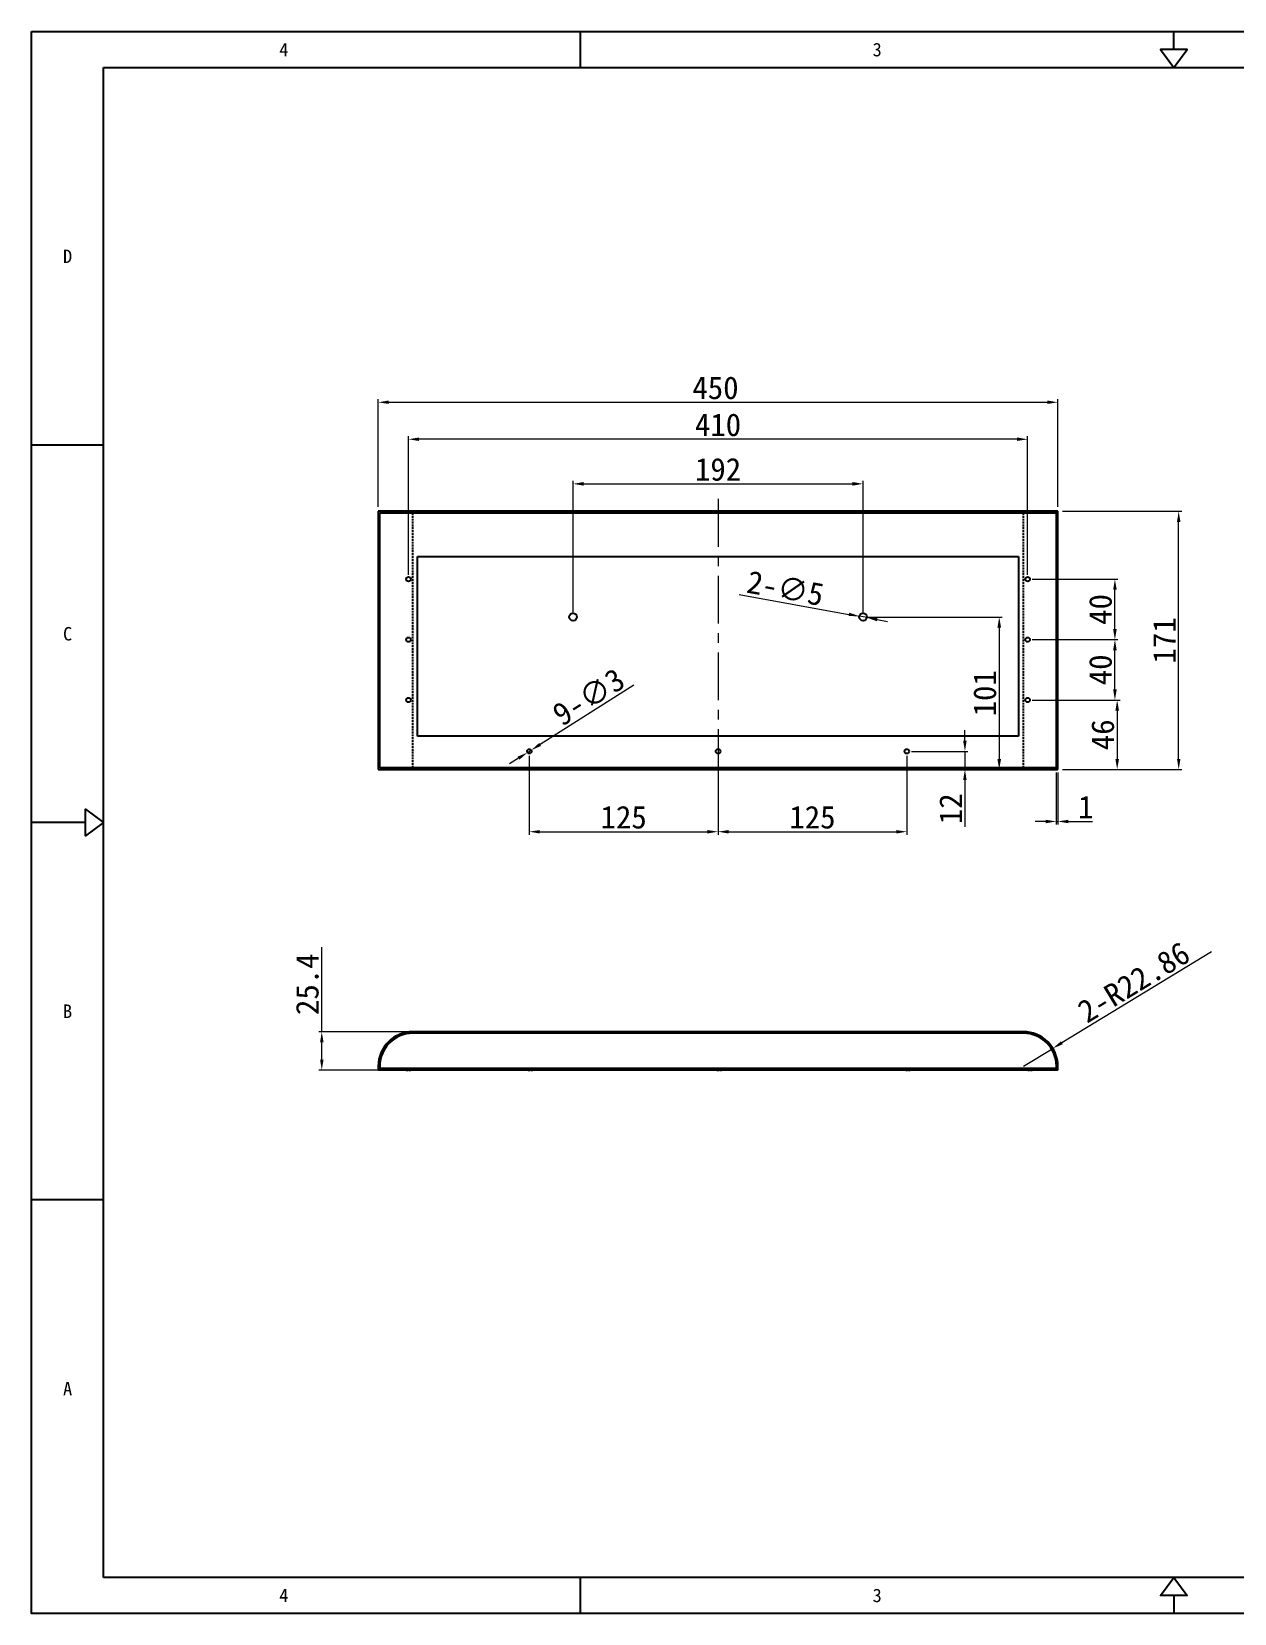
# Model space of a CAD drawing. Header units: millimetres. Extents: x 13106 to 40242, y 18888 to 28426.
# Drawn here: x 28615 to 29411, y 19709 to 20757 of the extents above; entities that cross this region are included whole.
import ezdxf
from ezdxf.enums import TextEntityAlignment as Align

# ---------------------------------------------------------------- set-up
doc = ezdxf.new("R2010")
doc.units = ezdxf.units.MM
doc.header["$PDSIZE"] = -1
doc.linetypes.add('CENTER', pattern=[50.8, 31.75, -6.35, 6.35, -6.35])
doc.linetypes.add('HIDDEN', pattern=[1.905, 1.27, -0.635])
for name, color, linetype in [('02___PRT_ALL_AXES', 7, 'Continuous'), ('DEFAULT_2', 8, 'HIDDEN'), ('print', 30, 'Continuous')]:
    doc.layers.add(name, color=color, linetype=linetype)
doc.layers.add('dim', color=2, linetype='Continuous', lineweight=9)
doc.styles.add('Dartop', font='')
doc.styles.get('Dartop').set_extended_font_data('FangSong_GB2312')
doc.dimstyles.new('3', dxfattribs={"dimtxt": 15, "dimasz": 7, "dimexe": 2, "dimexo": 3, "dimgap": 2, "dimtad": 1, "dimzin": 9, "dimdsep": 46, "dimtxsty": 'Standard', "dimcen": 1, "dimadec": 1, "dimazin": 2, "dimtfac": 0.5, "dimtmove": 0, "dimatfit": 3, "dimfxl": 0, "dimtolj": 1, "dimlwd": 9, "dimlwe": 9, "dimarcsym": 0})

# ---------------------------------------------------------------- blocks, each defined once
blk = doc.blocks.new('*D210')
at = {"layer": 'Defpoints', "color": 0, "lineweight": 9, "transparency": 16777216}
for p in [(29165.2, 20457.1), (28973.2, 20368.9), (29165.2, 20368.9)]:
    blk.add_point(p, dxfattribs=at)
at = {"layer": 'dim', "color": 0, "lineweight": 9, "transparency": 16777216}
for p, q in [((28973.2, 20371.9), (28973.2, 20459.1)), ((28980.2, 20457.1), (29158.2, 20457.1)), ((29165.2, 20371.9), (29165.2, 20459.1))]:
    blk.add_line(p, q, dxfattribs=at)
for points in [[(28980.2, 20458.3), (28980.2, 20455.9), (28973.2, 20457.1)], [(29158.2, 20458.3), (29158.2, 20455.9), (29165.2, 20457.1)]]:
    blk.add_solid(points, dxfattribs=at)
at = {"layer": 'dim', "color": 0, "lineweight": 9, "transparency": 16777216, "insert": (29069.2, 20466.6), "char_height": 15, "attachment_point": 5}
blk.add_mtext('\\A1;192', dxfattribs=at)
blk = doc.blocks.new('*D211')
at = {"layer": 'Defpoints', "color": 0, "lineweight": 9, "transparency": 16777216}
for p in [(29294.2, 20511.1), (28844.2, 20438.9), (29294.2, 20438.9)]:
    blk.add_point(p, dxfattribs=at)
at = {"layer": 'dim', "color": 0, "lineweight": 9, "transparency": 16777216}
for p, q in [((28844.2, 20441.9), (28844.2, 20513.1)), ((29294.2, 20441.9), (29294.2, 20513.1)), ((28851.2, 20511.1), (29287.2, 20511.1))]:
    blk.add_line(p, q, dxfattribs=at)
for points in [[(28851.2, 20512.3), (28851.2, 20510), (28844.2, 20511.1)], [(29287.2, 20512.3), (29287.2, 20510), (29294.2, 20511.1)]]:
    blk.add_solid(points, dxfattribs=at)
at = {"layer": 'dim', "color": 0, "lineweight": 9, "transparency": 16777216, "insert": (29067.5, 20520.6), "char_height": 15, "attachment_point": 5}
blk.add_mtext('\\A1;450', dxfattribs=at)
blk = doc.blocks.new('*D212')
at = {"layer": 'Defpoints', "color": 0, "lineweight": 9, "transparency": 16777216}
for p in [(28864.2, 20486.6), (28864.2, 20393.9), (29274.2, 20393.9)]:
    blk.add_point(p, dxfattribs=at)
at = {"layer": 'dim', "color": 0, "lineweight": 9, "transparency": 16777216}
for p, q in [((28864.2, 20396.9), (28864.2, 20488.6)), ((29267.2, 20486.6), (28871.2, 20486.6)), ((29274.2, 20396.9), (29274.2, 20488.6))]:
    blk.add_line(p, q, dxfattribs=at)
for points in [[(28871.2, 20487.8), (28871.2, 20485.5), (28864.2, 20486.6)], [(29267.2, 20487.8), (29267.2, 20485.5), (29274.2, 20486.6)]]:
    blk.add_solid(points, dxfattribs=at)
at = {"layer": 'dim', "color": 0, "lineweight": 9, "transparency": 16777216, "insert": (29069.2, 20496.1), "char_height": 15, "attachment_point": 5}
blk.add_mtext('\\A1;410', dxfattribs=at)
blk = doc.blocks.new('*D213')
at = {"layer": 'Defpoints', "color": 0, "lineweight": 9, "transparency": 16777216}
for p in [(29274.2, 20353.9), (29332, 20353.9), (29274.2, 20313.9)]:
    blk.add_point(p, dxfattribs=at)
at = {"layer": 'dim', "color": 0, "lineweight": 9, "transparency": 16777216}
for p, q in [((29277.2, 20353.9), (29334, 20353.9)), ((29332, 20320.9), (29332, 20346.9)), ((29277.2, 20313.9), (29334, 20313.9))]:
    blk.add_line(p, q, dxfattribs=at)
for points in [[(29330.8, 20346.9), (29333.2, 20346.9), (29332, 20353.9)], [(29330.8, 20320.9), (29333.2, 20320.9), (29332, 20313.9)]]:
    blk.add_solid(points, dxfattribs=at)
at = {"layer": 'dim', "color": 0, "lineweight": 9, "transparency": 16777216, "insert": (29322.5, 20333.9), "char_height": 15, "attachment_point": 5, "rotation": 90}
blk.add_mtext('\\A1;40', dxfattribs=at)
blk = doc.blocks.new('*D214')
at = {"layer": 'Defpoints', "color": 0, "lineweight": 9, "transparency": 16777216}
for p in [(29274.2, 20393.9), (29332, 20393.9), (29305.6, 20353.9)]:
    blk.add_point(p, dxfattribs=at)
at = {"layer": 'dim', "color": 0, "lineweight": 9, "transparency": 16777216}
for p, q in [((29277.2, 20393.9), (29334, 20393.9)), ((29332, 20360.9), (29332, 20386.9)), ((29308.6, 20353.9), (29334, 20353.9))]:
    blk.add_line(p, q, dxfattribs=at)
for points in [[(29330.8, 20386.9), (29333.2, 20386.9), (29332, 20393.9)], [(29330.8, 20360.9), (29333.2, 20360.9), (29332, 20353.9)]]:
    blk.add_solid(points, dxfattribs=at)
at = {"layer": 'dim', "color": 0, "lineweight": 9, "transparency": 16777216, "insert": (29322.5, 20373.9), "char_height": 15, "attachment_point": 5, "rotation": 90}
blk.add_mtext('\\A1;40', dxfattribs=at)
blk = doc.blocks.new('*D215')
at = {"layer": 'Defpoints', "color": 0, "lineweight": 9, "transparency": 16777216}
for p in [(29294.2, 20438.9), (29374.2, 20438.9), (29294.2, 20267.9)]:
    blk.add_point(p, dxfattribs=at)
at = {"layer": 'dim', "color": 0, "lineweight": 9, "transparency": 16777216}
for p, q in [((29297.2, 20438.9), (29376.2, 20438.9)), ((29374.2, 20274.9), (29374.2, 20431.9)), ((29297.2, 20267.9), (29376.2, 20267.9))]:
    blk.add_line(p, q, dxfattribs=at)
for points in [[(29373.1, 20431.9), (29375.4, 20431.9), (29374.2, 20438.9)], [(29373.1, 20274.9), (29375.4, 20274.9), (29374.2, 20267.9)]]:
    blk.add_solid(points, dxfattribs=at)
at = {"layer": 'dim', "color": 0, "lineweight": 9, "transparency": 16777216, "insert": (29364.7, 20353.4), "char_height": 15, "attachment_point": 5, "rotation": 90}
blk.add_mtext('\\A1;171', dxfattribs=at)
blk = doc.blocks.new('*D216')
at = {"layer": 'Defpoints', "color": 0, "lineweight": 9, "transparency": 16777216}
for p in [(29194.2, 20279.9), (29194.2, 20267.9), (29232.7, 20267.9)]:
    blk.add_point(p, dxfattribs=at)
at = {"layer": 'dim', "color": 0, "lineweight": 9, "transparency": 16777216}
for p, q in [((29232.7, 20286.9), (29232.7, 20293.9)), ((29197.2, 20279.9), (29234.7, 20279.9)), ((29232.7, 20279.9), (29232.7, 20267.9)), ((29197.2, 20267.9), (29234.7, 20267.9)), ((29232.7, 20260.9), (29232.7, 20229.9))]:
    blk.add_line(p, q, dxfattribs=at)
for points in [[(29231.5, 20286.9), (29233.8, 20286.9), (29232.7, 20279.9)], [(29231.5, 20260.9), (29233.8, 20260.9), (29232.7, 20267.9)]]:
    blk.add_solid(points, dxfattribs=at)
at = {"layer": 'dim', "color": 0, "lineweight": 9, "transparency": 16777216, "insert": (29223.2, 20241.9), "char_height": 15, "attachment_point": 5, "rotation": 90}
blk.add_mtext('\\A1;12', dxfattribs=at)
blk = doc.blocks.new('*D217')
at = {"layer": 'Defpoints', "color": 0, "lineweight": 9, "transparency": 16777216}
for p in [(28944.2, 20279.9), (29069.2, 20279.9), (29069.2, 20226.7)]:
    blk.add_point(p, dxfattribs=at)
at = {"layer": 'dim', "color": 0, "lineweight": 9, "transparency": 16777216}
for p, q in [((28944.2, 20276.9), (28944.2, 20224.7)), ((29069.2, 20276.9), (29069.2, 20224.7)), ((28951.2, 20226.7), (29062.2, 20226.7))]:
    blk.add_line(p, q, dxfattribs=at)
for points in [[(28951.2, 20227.8), (28951.2, 20225.5), (28944.2, 20226.7)], [(29062.2, 20227.8), (29062.2, 20225.5), (29069.2, 20226.7)]]:
    blk.add_solid(points, dxfattribs=at)
at = {"layer": 'dim', "color": 0, "lineweight": 9, "transparency": 16777216, "insert": (29006.7, 20236.2), "char_height": 15, "attachment_point": 5}
blk.add_mtext('\\A1;125', dxfattribs=at)
blk = doc.blocks.new('*D218')
at = {"layer": 'Defpoints', "color": 0, "lineweight": 9, "transparency": 16777216}
for p in [(29194.2, 20279.9), (29069.2, 20250.8), (29194.2, 20226.7)]:
    blk.add_point(p, dxfattribs=at)
at = {"layer": 'dim', "color": 0, "lineweight": 9, "transparency": 16777216}
for p, q in [((29194.2, 20276.9), (29194.2, 20224.7)), ((29069.2, 20247.8), (29069.2, 20224.7)), ((29076.2, 20226.7), (29187.2, 20226.7))]:
    blk.add_line(p, q, dxfattribs=at)
for points in [[(29076.2, 20227.8), (29076.2, 20225.5), (29069.2, 20226.7)], [(29187.2, 20227.8), (29187.2, 20225.5), (29194.2, 20226.7)]]:
    blk.add_solid(points, dxfattribs=at)
at = {"layer": 'dim', "color": 0, "lineweight": 9, "transparency": 16777216, "insert": (29131.7, 20236.2), "char_height": 15, "attachment_point": 5}
blk.add_mtext('\\A1;125', dxfattribs=at)
blk = doc.blocks.new('*D219')
at = {"layer": 'Defpoints', "color": 0, "lineweight": 9, "transparency": 16777216}
for p in [(29312.8, 20313.9), (29303.2, 20267.9), (29333.5, 20267.9)]:
    blk.add_point(p, dxfattribs=at)
at = {"layer": 'dim', "color": 0, "lineweight": 9, "transparency": 16777216}
for p, q in [((29315.8, 20313.9), (29335.5, 20313.9)), ((29333.5, 20306.9), (29333.5, 20274.9)), ((29306.2, 20267.9), (29335.5, 20267.9))]:
    blk.add_line(p, q, dxfattribs=at)
for points in [[(29332.3, 20306.9), (29334.7, 20306.9), (29333.5, 20313.9)], [(29332.3, 20274.9), (29334.7, 20274.9), (29333.5, 20267.9)]]:
    blk.add_solid(points, dxfattribs=at)
at = {"layer": 'dim', "color": 0, "lineweight": 9, "transparency": 16777216, "insert": (29324, 20290.9), "char_height": 15, "attachment_point": 5, "rotation": 90}
blk.add_mtext('\\A1;46', dxfattribs=at)
blk = doc.blocks.new('*D220')
at = {"layer": 'Defpoints', "color": 0, "lineweight": 9, "transparency": 16777216}
for p in [(29165.2, 20368.9), (29165.2, 20267.9), (29255.4, 20267.9)]:
    blk.add_point(p, dxfattribs=at)
at = {"layer": 'dim', "color": 0, "lineweight": 9, "transparency": 16777216}
for p, q in [((29168.2, 20368.9), (29257.4, 20368.9)), ((29255.4, 20361.9), (29255.4, 20274.9)), ((29168.2, 20267.9), (29257.4, 20267.9))]:
    blk.add_line(p, q, dxfattribs=at)
for points in [[(29254.2, 20361.9), (29256.6, 20361.9), (29255.4, 20368.9)], [(29254.2, 20274.9), (29256.6, 20274.9), (29255.4, 20267.9)]]:
    blk.add_solid(points, dxfattribs=at)
at = {"layer": 'dim', "color": 0, "lineweight": 9, "transparency": 16777216, "insert": (29245.9, 20318.4), "char_height": 15, "attachment_point": 5, "rotation": 90}
blk.add_mtext('\\A1;101', dxfattribs=at)
blk = doc.blocks.new('*D221')
at = {"layer": 'Defpoints', "color": 0, "lineweight": 9, "transparency": 16777216}
for p in [(29162.8, 20369.4), (29167.7, 20368.5)]:
    blk.add_point(p, dxfattribs=at)
at = {"layer": 'dim', "color": 0, "lineweight": 9, "transparency": 16777216}
for p, q in [((29083.1, 20383.7), (29155.9, 20370.6)), ((29167.7, 20368.5), (29162.8, 20369.4)), ((29174.6, 20367.2), (29181.5, 20366))]:
    blk.add_line(p, q, dxfattribs=at)
for points in [[(29156.1, 20371.8), (29155.7, 20369.5), (29162.8, 20369.4)], [(29174.8, 20368.4), (29174.4, 20366.1), (29167.7, 20368.5)]]:
    blk.add_solid(points, dxfattribs=at)
at = {"layer": 'dim', "color": 0, "lineweight": 9, "transparency": 16777216, "insert": (29113.8, 20387.9), "char_height": 15, "attachment_point": 5, "rotation": 349.7772}
blk.add_mtext('\\A1;2-∅5', dxfattribs=at)
blk = doc.blocks.new('*D222')
at = {"layer": 'Defpoints', "color": 0, "lineweight": 9, "transparency": 16777216}
for p in [(28943, 20279.1), (28945.5, 20280.7)]:
    blk.add_point(p, dxfattribs=at)
at = {"layer": 'dim', "color": 0, "lineweight": 9, "transparency": 16777216}
for p, q in [((29013.5, 20323.8), (28951.4, 20284.5)), ((28937, 20275.4), (28931.1, 20271.6)), ((28943, 20279.1), (28945.5, 20280.7))]:
    blk.add_line(p, q, dxfattribs=at)
for points in [[(28950.8, 20285.5), (28952, 20283.5), (28945.5, 20280.7)], [(28936.4, 20276.4), (28937.7, 20274.4), (28943, 20279.1)]]:
    blk.add_solid(points, dxfattribs=at)
at = {"layer": 'dim', "color": 0, "lineweight": 9, "transparency": 16777216, "insert": (28983.5, 20316), "char_height": 15, "attachment_point": 5, "rotation": 32.3265}
blk.add_mtext('\\A1;9-∅3', dxfattribs=at)
blk = doc.blocks.new('*D223')
at = {"layer": 'Defpoints', "color": 0, "lineweight": 9, "transparency": 16777216}
for p in [(29290.9, 20083.2), (29271.4, 20071.3)]:
    blk.add_point(p, dxfattribs=at)
at = {"layer": 'dim', "color": 0, "lineweight": 9, "transparency": 16777216}
for p, q in [((29396, 20147.2), (29296.9, 20086.9)), ((29271.4, 20071.3), (29290.9, 20083.2))]:
    blk.add_line(p, q, dxfattribs=at)
blk.add_solid([(29296.3, 20087.9), (29297.5, 20085.9), (29290.9, 20083.2)], dxfattribs=at)
at = {"layer": 'dim', "color": 0, "lineweight": 9, "transparency": 16777216, "insert": (29344.5, 20127), "char_height": 15, "attachment_point": 5, "rotation": 31.3334}
blk.add_mtext('\\A1;2-R22.86', dxfattribs=at)
blk = doc.blocks.new('*D224')
at = {"layer": 'Defpoints', "color": 0, "lineweight": 9, "transparency": 16777216}
for p in [(28806.8, 20094.2), (29007.4, 20094.2), (29002.7, 20068.8)]:
    blk.add_point(p, dxfattribs=at)
at = {"layer": 'dim', "color": 0, "lineweight": 9, "transparency": 16777216}
for p, q in [((28806.8, 20094.2), (28806.8, 20150.2)), ((29004.4, 20094.2), (28804.8, 20094.2)), ((28806.8, 20075.8), (28806.8, 20087.2)), ((28999.7, 20068.8), (28804.8, 20068.8))]:
    blk.add_line(p, q, dxfattribs=at)
for points in [[(28805.7, 20087.2), (28808, 20087.2), (28806.8, 20094.2)], [(28805.7, 20075.8), (28808, 20075.8), (28806.8, 20068.8)]]:
    blk.add_solid(points, dxfattribs=at)
at = {"layer": 'dim', "color": 0, "lineweight": 9, "transparency": 16777216, "insert": (28797.3, 20125.7), "char_height": 15, "attachment_point": 5, "rotation": 90}
blk.add_mtext('\\A1;25.4', dxfattribs=at)
blk = doc.blocks.new('*D291')
at = {"layer": 'Defpoints', "color": 0, "lineweight": 9, "transparency": 16777216}
for p in [(29293.2, 20268.9), (29294.2, 20268.9), (29294.2, 20233.5)]:
    blk.add_point(p, dxfattribs=at)
at = {"layer": 'dim', "color": 0, "lineweight": 9, "transparency": 16777216}
for p, q in [((29293.2, 20265.9), (29293.2, 20231.5)), ((29294.2, 20265.9), (29294.2, 20231.5)), ((29286.2, 20233.5), (29279.2, 20233.5)), ((29293.2, 20233.5), (29294.2, 20233.5)), ((29301.2, 20233.5), (29317.2, 20233.5))]:
    blk.add_line(p, q, dxfattribs=at)
for points in [[(29286.2, 20234.6), (29286.2, 20232.3), (29293.2, 20233.5)], [(29301.2, 20234.6), (29301.2, 20232.3), (29294.2, 20233.5)]]:
    blk.add_solid(points, dxfattribs=at)
at = {"layer": 'dim', "color": 0, "lineweight": 9, "transparency": 16777216, "insert": (29312.7, 20243), "char_height": 15, "attachment_point": 5}
blk.add_mtext('\\A1;1', dxfattribs=at)

msp = doc.modelspace()

# ---------------------------------------------------------------- linework, layer by layer
at = {"color": 0}
for p, q in [((28978.144, 20732.789), (28978.144, 20756.599)), ((29370.997, 20744.694), (29370.997, 20756.599)), ((28662.326, 19732.8), (28662.326, 20732.789)), ((28662.326, 20732.789), (30079.669, 20732.789)), ((28662.326, 20482.792), (28614.707, 20482.792)), ((28650.421, 20232.795), (28614.707, 20232.795)), ((28662.326, 19982.797), (28614.707, 19982.797)), ((30079.669, 19732.8), (28662.326, 19732.8)), ((28978.144, 19708.991), (28978.144, 19732.8)), ((29370.997, 19720.895), (29370.997, 19708.991))]:
    msp.add_line(p, q, dxfattribs=at)
at = {"color": 3, "linetype": 'Continuous'}
for p, q in [((28844.23, 20438.928), (28844.23, 20267.928)), ((29294.23, 20438.928), (28844.23, 20438.928)), ((29294.23, 20267.928), (29294.23, 20438.928)), ((28870.23, 20289.928), (28870.23, 20408.928)), ((28870.23, 20408.928), (29268.23, 20408.928)), ((29268.23, 20408.928), (29268.23, 20289.928)), ((29268.23, 20289.928), (28870.23, 20289.928)), ((28844.23, 20267.928), (29294.23, 20267.928)), ((29293.23, 20268.928), (28845.23, 20268.928)), ((29271.37, 20094.197), (28867.09, 20094.197)), ((28844.23, 20071.337), (28844.23, 20068.797)), ((29294.23, 20068.797), (28844.23, 20068.797)), ((29294.23, 20068.797), (29294.23, 20071.337))]:
    msp.add_line(p, q, dxfattribs=at)
at = {"color": 7, "linetype": 'Continuous'}
for p, q in [((28845.23, 20268.928), (28845.23, 20437.928)), ((28845.23, 20437.928), (29293.23, 20437.928)), ((29293.23, 20268.928), (29293.23, 20437.928)), ((28867.09, 20094.197), (28867.09, 20093.197)), ((29271.37, 20093.197), (28867.09, 20093.197)), ((29271.37, 20094.197), (29271.37, 20093.197)), ((28844.23, 20071.337), (28845.23, 20071.337)), ((29294.23, 20069.797), (28844.23, 20069.797)), ((28845.23, 20071.337), (28845.23, 20068.797)), ((29294.23, 20071.337), (29293.23, 20071.337)), ((29293.23, 20068.797), (29293.23, 20071.337))]:
    msp.add_line(p, q, dxfattribs=at)
at = {"color": 0}
for points in [[(29370.997, 20732.789), (29379.926, 20744.694), (29362.069, 20744.694), (29370.997, 20732.789)], [(28662.326, 20232.795), (28650.421, 20223.866), (28650.421, 20241.723), (28662.326, 20232.795)], [(29370.997, 19732.8), (29379.926, 19720.895), (29362.069, 19720.895), (29370.997, 19732.8)]]:
    msp.add_lwpolyline(points, close=True, dxfattribs=at)
at = {"color": 3, "linetype": 'Continuous'}
for centre, start, end in [((28867.09, 20071.337), 90, 180), ((29271.37, 20071.337), 0, 90)]:
    msp.add_arc(centre, 22.86, start, end, dxfattribs=at)
at = {"color": 7, "linetype": 'Continuous'}
for centre, start, end in [((28867.09, 20071.337), 90, 180), ((29271.37, 20071.337), 0, 90)]:
    msp.add_arc(centre, 21.86, start, end, dxfattribs=at)
at = {"layer": '02___PRT_ALL_AXES', "color": 8, "linetype": 'HIDDEN'}
for p, q in [((28970.73, 20094.197), (28970.73, 20093.197)), ((28975.73, 20094.197), (28970.73, 20094.197)), ((28975.73, 20093.197), (28970.73, 20093.197)), ((28975.73, 20094.197), (28975.73, 20093.197)), ((29167.73, 20094.197), (29162.73, 20094.197)), ((29162.73, 20094.197), (29162.73, 20093.197)), ((29167.73, 20093.197), (29162.73, 20093.197)), ((29167.73, 20094.197), (29167.73, 20093.197)), ((28862.73, 20069.797), (28862.73, 20068.797)), ((28862.73, 20069.797), (28865.73, 20069.797)), ((28862.73, 20068.797), (28865.73, 20068.797)), ((28865.73, 20069.797), (28865.73, 20068.797)), ((28943.48, 20069.797), (28943.48, 20068.797)), ((28943.48, 20069.797), (28946.48, 20069.797)), ((28943.48, 20068.797), (28946.48, 20068.797)), ((28946.48, 20069.797), (28946.48, 20068.797)), ((29068.48, 20069.797), (29068.48, 20068.797)), ((29068.48, 20069.797), (29071.48, 20069.797)), ((29068.48, 20068.797), (29071.48, 20068.797)), ((29071.48, 20069.797), (29071.48, 20068.797)), ((29193.48, 20069.797), (29196.48, 20069.797)), ((29193.48, 20069.797), (29193.48, 20068.797)), ((29193.48, 20068.797), (29196.48, 20068.797)), ((29196.48, 20069.797), (29196.48, 20068.797)), ((29274.23, 20069.797), (29277.23, 20069.797)), ((29274.23, 20069.797), (29274.23, 20068.797)), ((29274.23, 20068.797), (29277.23, 20068.797)), ((29277.23, 20069.797), (29277.23, 20068.797))]:
    msp.add_line(p, q, dxfattribs=at)
at = {"layer": '02___PRT_ALL_AXES', "color": 3, "linetype": 'Continuous'}
for centre in [(28864.23, 20393.928), (29274.23, 20393.928), (28864.23, 20353.928), (29274.23, 20353.928), (28864.23, 20313.928), (29274.23, 20313.928), (28944.23, 20279.928), (29069.23, 20279.928), (29194.23, 20279.928)]:
    msp.add_circle(centre, 1.5, dxfattribs=at)
at = {"layer": '02___PRT_ALL_AXES', "color": 7, "linetype": 'Continuous'}
for centre in [(28973.23, 20368.928), (29165.23, 20368.928)]:
    msp.add_circle(centre, 2.5, dxfattribs=at)
at = {"layer": 'DEFAULT_2', "color": 8, "linetype": 'HIDDEN'}
for p, q in [((28867.09, 20268.928), (28867.09, 20438.928)), ((29271.37, 20268.928), (29271.37, 20438.928)), ((28867.09, 20267.928), (28867.09, 20268.928)), ((29271.37, 20267.928), (29271.37, 20268.928)), ((28870.23, 20068.797), (28870.23, 20069.797)), ((29268.23, 20068.797), (29268.23, 20069.797))]:
    msp.add_line(p, q, dxfattribs=at)
at = {"layer": 'dim', "linetype": 'CENTER', "lineweight": 9}
msp.add_line((29069.23, 20447.061), (29069.23, 20262.644), dxfattribs=at)
at = {"layer": 'print'}
msp.add_lwpolyline([(28614.707, 20756.599), (30127.287, 20756.599), (30127.287, 19708.991), (28614.707, 19708.991)], close=True, dxfattribs=at)

# ---------------------------------------------------------------- texts
at = {"color": 0, "style": 'Dartop'}
for s, p in [('4', (28781.718, 20744.694)), ('3', (29174.571, 20744.694)), ('D', (28638.517, 20607.791)), ('C', (28638.517, 20357.793)), ('B', (28638.517, 20107.796)), ('A', (28638.517, 19857.799)), ('4', (28781.718, 19720.895)), ('3', (29174.571, 19720.895))]:
    msp.add_text(s, height=8.928, dxfattribs=at).set_placement(p, align=Align.MIDDLE_CENTER)

# ---------------------------------------------------------------- dimensions: what is measured, and where the dimension line sits
at = {"layer": 'dim', "lineweight": 9}
dim = msp.add_linear_dim(base=(29294.23, 20511.142), p1=(28844.23, 20438.928), p2=(29294.23, 20438.928), dimstyle='3', dxfattribs=at)
dim.commit()
dim.dimension.update_dxf_attribs({"geometry": '*D211', "text_midpoint": (29067.452, 20511.142), "dimtype": 160})
for base, p1, p2, picture, middle in [((28864.23, 20486.624), (29274.23, 20393.928), (28864.23, 20393.928), '*D212', (29069.23, 20496.124)), ((29165.23, 20457.11), (28973.23, 20368.928), (29165.23, 20368.928), '*D210', (29069.23, 20466.61)), ((29069.23, 20226.669), (28944.23, 20279.928), (29069.23, 20279.928), '*D217', (29006.73, 20236.169)), ((29194.23, 20226.669), (29069.23, 20250.798), (29194.23, 20279.928), '*D218', (29131.73, 20236.169)), ((29294.23, 20233.48), (29293.23, 20268.928), (29294.23, 20268.928), '*D291', (29312.73, 20242.98))]:
    dim = msp.add_linear_dim(base=base, p1=p1, p2=p2, dimstyle='3', dxfattribs=at)
    dim.commit()
    dim.dimension.update_dxf_attribs({"geometry": picture, "text_midpoint": middle})
for base, p1, p2, picture, middle in [((29374.222, 20438.928), (29294.23, 20267.928), (29294.23, 20438.928), '*D215', (29364.722, 20353.428)), ((29331.999, 20393.928), (29305.614, 20353.928), (29274.23, 20393.928), '*D214', (29322.499, 20373.928)), ((29331.999, 20353.928), (29274.23, 20313.928), (29274.23, 20353.928), '*D213', (29322.499, 20333.928)), ((29333.499, 20267.928), (29312.808, 20313.928), (29303.228, 20267.928), '*D219', (29323.999, 20290.928)), ((28806.835, 20094.197), (29002.685, 20068.797), (29007.444, 20094.197), '*D224', (28797.335, 20125.697))]:
    dim = msp.add_linear_dim(base=base, p1=p1, p2=p2, angle=90, dimstyle='3', dxfattribs=at)
    dim.commit()
    dim.dimension.update_dxf_attribs({"geometry": picture, "text_midpoint": middle})
for p1, p2, text, picture, middle in [((29167.69, 20368.484), (29162.769, 20369.372), '2-<>', '*D221', (29112.131, 20378.504)), ((28942.962, 20279.126), (28945.497, 20280.73), '9-<>', '*D222', (28988.592, 20308.001))]:
    dim = msp.add_diameter_dim_2p(p1=p1, p2=p2, text=text, dimstyle='3', dxfattribs=at)
    dim.commit()
    dim.dimension.update_dxf_attribs({"geometry": picture, "text_midpoint": middle, "dimtype": 163})
for base, p1, p2, picture, middle in [((29255.416, 20267.928), (29165.23, 20368.928), (29165.23, 20267.928), '*D220', (29255.416, 20318.428)), ((29232.68, 20267.928), (29194.23, 20279.928), (29194.23, 20267.928), '*D216', (29232.68, 20241.928))]:
    dim = msp.add_linear_dim(base=base, p1=p1, p2=p2, angle=90, dimstyle='3', dxfattribs=at)
    dim.commit()
    dim.dimension.update_dxf_attribs({"geometry": picture, "text_midpoint": middle, "dimtype": 160})
dim = msp.add_radius_dim(center=(29271.37, 20071.337), mpoint=(29290.896, 20083.224), text='2-<>', dimstyle='3', dxfattribs=at)
dim.commit()
dim.dimension.update_dxf_attribs({"geometry": '*D223', "text_midpoint": (29349.405, 20118.846)})

doc.saveas('drawing.dxf')
